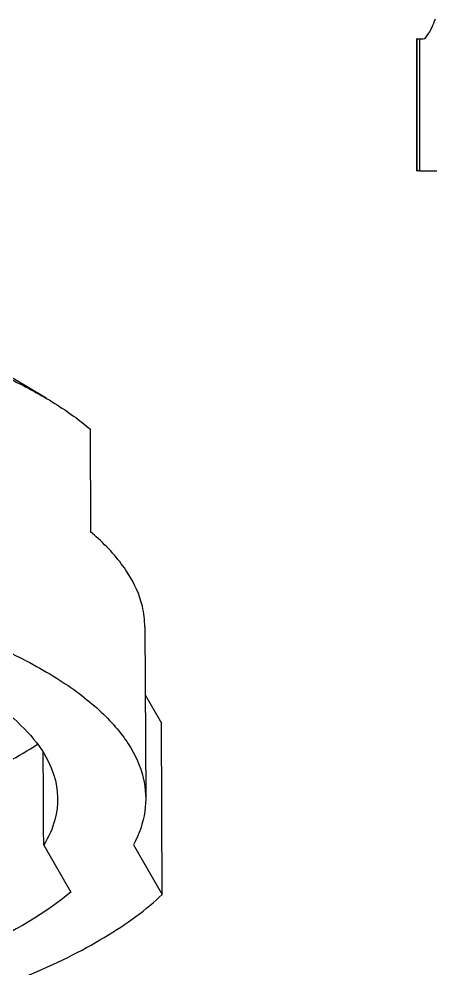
# Model space of a CAD drawing. Header units: millimetres. Extents: x 48717 to 75522, y 76128 to 88842.
# Drawn here: x 57467.3 to 57523.5, y 81340.1 to 81469.6 of the extents above; entities that cross this region are included whole.
import ezdxf

# ---------------------------------------------------------------- set-up
doc = ezdxf.new("R2010")
doc.units = ezdxf.units.MM
doc.layers.add('Top (Plan) View2-DV20-S1B-001a', color=140, linetype='Continuous')

# ---------------------------------------------------------------- blocks, each defined once
blk = doc.blocks.new('*U771')
at = {"layer": 'Top (Plan) View2-DV20-S1B-001a', "color": 0, "linetype": 'ByBlock', "lineweight": -2}
for p, q in [((57471.03, 81417.93), (57436.82, 81438.2)), ((57477.01, 81413.75), (57477.08, 81399.72)), ((57484.47, 81386.76), (57484.58, 81363.38)), ((57484.51, 81377.48), (57486.73, 81373.65)), ((57486.84, 81350.27), (57486.73, 81373.65)), ((57470.68, 81356.99), (57474.37, 81350.61)), ((57482.92, 81357.05), (57486.84, 81350.27))]:
    blk.add_line(p, q, dxfattribs=at)
blk.add_ellipse((57428.6, 81378.14), major_axis=(-52.04, -7.87), ratio=0.38962, start_param=-4.094371, end_param=-3.85826, dxfattribs=at)
at = {"layer": 'Top (Plan) View2-DV20-S1B-001a', "color": 0, "linetype": 'ByBlock', "lineweight": -2, "extrusion": (0, 0, -1)}
blk.add_ellipse((57428.71, 81354.76), major_axis=(-52.04, -7.87), ratio=0.38962, start_param=-2.578943, end_param=-2.188815, dxfattribs=at)
at = {"layer": 'Top (Plan) View2-DV20-S1B-001a', "color": 0, "linetype": 'ByBlock', "lineweight": -2}
for points, knots in [([(57466.24, 81420.49), (57468.39, 81419.45), (57470.38, 81418.36), (57473.98, 81416.11), (57475.59, 81414.94), (57477.01, 81413.75)], [-2.20364, -2.20364, -2.20364, -2.20364, -1.101395, -1.101395, 0, 0, 0, 0]), ([(57484.47, 81386.76), (57484.46, 81387.69), (57484.35, 81388.63), (57483.76, 81391.11), (57483.08, 81392.67), (57481.07, 81395.77), (57479.74, 81397.32), (57477.77, 81399.12), (57477.43, 81399.42), (57477.08, 81399.72)], [1.2949584, 1.2949584, 1.2949584, 1.2949584, 1.4739675, 1.4739675, 1.7687609, 1.7687609, 2.0635544, 2.0635544, 2.122565, 2.122565, 2.122565, 2.122565]), ([(57426.44, 81394.19), (57429.17, 81393.79), (57431.9, 81393.34), (57438.32, 81392.13), (57441.99, 81391.33), (57449.08, 81389.52), (57452.5, 81388.52), (57458.95, 81386.32), (57461.99, 81385.13), (57467.57, 81382.58), (57470.11, 81381.23), (57474.61, 81378.41), (57476.57, 81376.94), (57479.86, 81373.93), (57481.18, 81372.39), (57483.19, 81369.29), (57483.87, 81367.73), (57484.61, 81364.64), (57484.68, 81363.1), (57484.23, 81360.04), (57483.71, 81358.52), (57482.92, 81357.05)], [-3.750123, -3.750123, -3.750123, -3.750123, -3.537522, -3.537522, -3.242728, -3.242728, -2.947935, -2.947935, -2.653141, -2.653141, -2.358348, -2.358348, -2.063554, -2.063554, -1.768761, -1.768761, -1.473967, -1.473967, -1.179174, -1.179174, -0.873245, -0.873245, -0.873245, -0.873245]), ([(57425.06, 81389.75), (57426.97, 81389.43), (57428.85, 81389.09), (57434.01, 81388.06), (57437.21, 81387.32), (57446.26, 81384.87), (57451.58, 81382.96), (57457.08, 81380.38), (57458.12, 81379.85), (57461.08, 81378.25), (57462.82, 81377.16), (57465.16, 81375.44), (57465.9, 81374.85), (57467.96, 81373.05), (57469.12, 81371.8), (57470.96, 81369.22), (57471.64, 81367.9), (57472.7, 81364.55), (57472.75, 81362.5), (57471.89, 81359.3), (57471.38, 81358.14), (57470.68, 81356.99)], [1.702633, 1.702633, 1.702633, 1.702633, 1.975955, 1.975955, 2.469944, 2.469944, 3.457922, 3.457922, 3.704916, 3.704916, 4.198905, 4.198905, 4.445899, 4.445899, 4.939888, 4.939888, 5.433877, 5.433877, 6.17486, 6.17486, 6.602891, 6.602891, 6.602891, 6.602891]), ([(57470.68, 81356.99), (57470.66, 81360.89), (57470.64, 81364.79), (57470.62, 81369.01), (57470.62, 81369.33), (57470.62, 81369.65)], [0, 0, 0, 0, 1.25, 1.25, 1.352611, 1.352611, 1.352611, 1.352611]), ([(57468.32, 81339.14), (57472.28, 81340.79), (57475.84, 81342.56), (57482.04, 81346.29), (57484.7, 81348.25), (57486.84, 81350.27)], [-3.64303, -3.64303, -3.64303, -3.64303, -1.821515, -1.821515, 0, 0, 0, 0])]:
    blk.add_open_spline(points, degree=3, knots=knots, dxfattribs=at)
blk = doc.blocks.new('*U778')
at = {"layer": 'Top (Plan) View2-DV20-S1B-001a', "color": 0, "linetype": 'ByBlock', "lineweight": -2}
for p, q in [((57521.53, 81466.96), (57521.53, 81466.96)), ((57521.59, 81466.96), (57521.53, 81466.96)), ((57521.53, 81448.96), (57521.53, 81466.96)), ((57521.53, 81448.96), (57521.53, 81466.96)), ((57521.59, 81466.96), (57521.93, 81466.96)), ((57521.59, 81448.96), (57521.59, 81466.96)), ((57521.93, 81466.96), (57522.41, 81466.96)), ((57521.93, 81466.96), (57521.93, 81448.96)), ((57521.53, 81448.96), (57521.59, 81448.96)), ((57521.53, 81448.96), (57521.53, 81448.96)), ((57521.93, 81448.96), (57521.59, 81448.96)), ((57521.93, 81448.96), (57549.47, 81448.96))]:
    blk.add_line(p, q, dxfattribs=at)
blk.add_open_spline([(57522.41, 81466.96), (57522.41, 81466.96), (57522.41, 81466.96), (57522.61, 81466.96), (57522.88, 81467.2), (57523.48, 81468.17), (57523.79, 81468.85), (57524.07, 81469.65)], degree=3, knots=[-1.5402043, -1.5402043, -1.5402043, -1.5402043, -1.5402041, -1.5402041, -1.1455014, -1.1455014, -0.791493, -0.791493, -0.791493, -0.791493], dxfattribs=at)

msp = doc.modelspace()

# ---------------------------------------------------------------- block references
at = {"layer": 'Top (Plan) View2-DV20-S1B-001a'}
for name in ['*U771', '*U778']:
    msp.add_blockref(name, (0, 0), dxfattribs=at)

doc.saveas('drawing.dxf')
